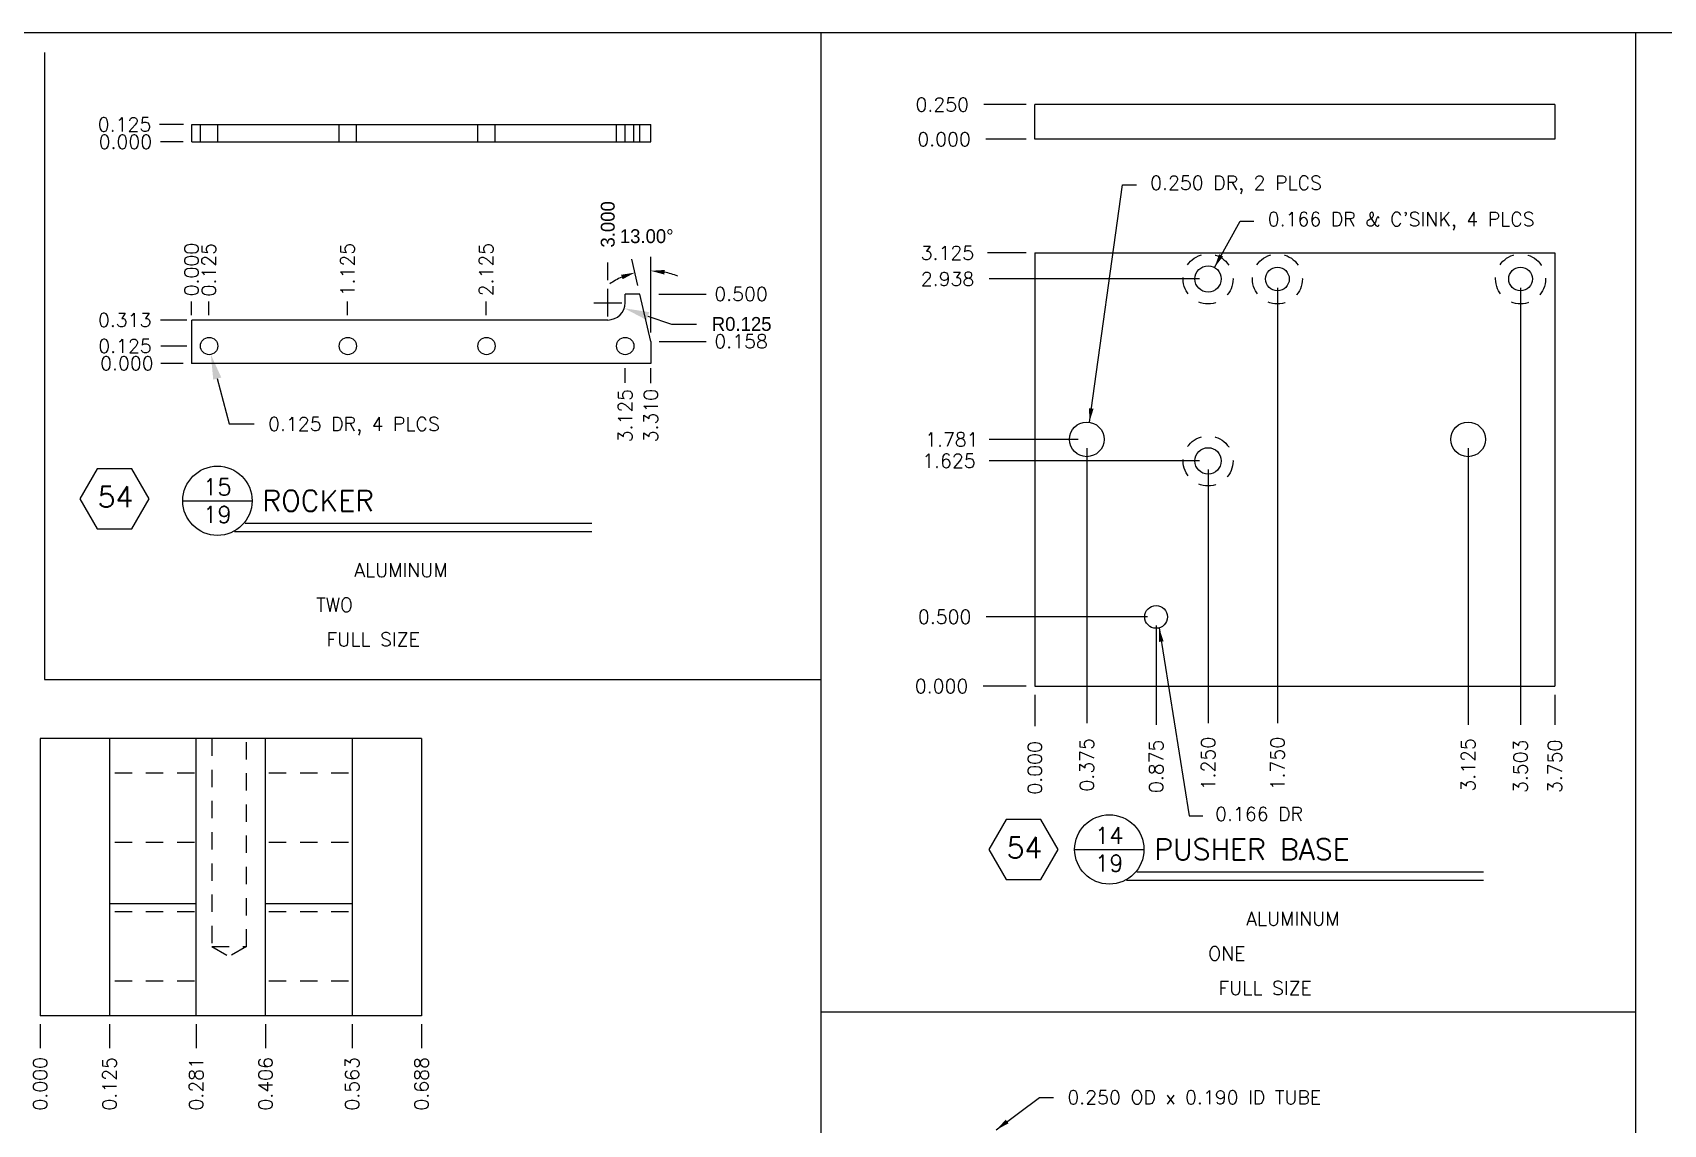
# Model space of a CAD drawing. Extents: x 0 to 33, y 0 to 24.
# Drawn here: x 10.04 to 21.8, y 13.13 to 21 of the extents above; entities that cross this region are included whole.
import ezdxf
from ezdxf.enums import TextEntityAlignment as Align

# ---------------------------------------------------------------- set-up
doc = ezdxf.new("R2010")
doc.units = 0
doc.header["$MEASUREMENT"] = 0
doc.linetypes.add('HIDDEN2', pattern=[0.1875, 0.125, -0.0625])
doc.layers.get('0').update_dxf_attribs({"linetype": 'CONTINUOUS'})
doc.layers.get('DEFPOINTS').update_dxf_attribs({"linetype": 'CONTINUOUS'})
for name, color, linetype in [('BORDER', 5, 'CONTINUOUS'), ('DIM', 1, 'CONTINUOUS'), ('HATCH', 2, 'CONTINUOUS'), ('HIDDEN2', 6, 'HIDDEN2'), ('OBJECT', 3, 'CONTINUOUS'), ('TEXT', 1, 'CONTINUOUS')]:
    doc.layers.add(name, color=color, linetype=linetype)
doc.styles.add('ROMANS', font='romans')
doc.styles.add('SIMPLEX', font='SIMPLEX')
doc.dimstyles.get("Standard").update_dxf_attribs({"dimtxt": 0.1, "dimasz": 0.18, "dimexe": 0.18, "dimexo": 0.063, "dimgap": 0.1, "dimtad": 0, "dimtih": 1, "dimtoh": 1, "dimdec": 3, "dimzin": 0, "dimdsep": 46, "dimtxsty": 'Standard', "dimcen": 0.1, "dimclrd": 1, "dimclre": 1, "dimclrt": 1, "dimadec": 0, "dimazin": 0, "dimtfac": 0.8, "dimtdec": 4, "dimtofl": 0, "dimtmove": 0, "dimatfit": 3, "dimfxl": 1, "dimtolj": 1, "dimtzin": 0, "dimarcsym": 0})
doc.dimstyles.new('STANDARD$2', dxfattribs={"dimtxt": 0.1, "dimasz": 0.1, "dimexe": 0.1, "dimexo": 0.063, "dimgap": 0.1, "dimtad": 0, "dimtih": 1, "dimtoh": 1, "dimdec": 0, "dimzin": 0, "dimdsep": 46, "dimtxsty": 'SIMPLEX', "dimcen": 0.05, "dimclrd": 1, "dimclre": 1, "dimclrt": 1, "dimadec": 0, "dimazin": 0, "dimtfac": 0.8, "dimtofl": 0, "dimtmove": 2, "dimatfit": 3, "dimfxl": 1, "dimtolj": 1, "dimtzin": 0, "dimarcsym": 0})
doc.dimstyles.new('STANDARD$6', dxfattribs={"dimtxt": 0.1, "dimasz": 0.1, "dimexe": 0.1, "dimexo": 0.063, "dimgap": 0.1, "dimtad": 0, "dimtih": 1, "dimtoh": 1, "dimdec": 3, "dimzin": 0, "dimdsep": 46, "dimtxsty": 'SIMPLEX', "dimcen": 0.05, "dimclrd": 1, "dimclre": 1, "dimclrt": 1, "dimadec": 0, "dimazin": 0, "dimtfac": 0.8, "dimtdec": 3, "dimtofl": 0, "dimtmove": 2, "dimatfit": 3, "dimfxl": 1, "dimtolj": 1, "dimtzin": 0, "dimarcsym": 0})
doc.dimstyles.new('STANDARD$7', dxfattribs={"dimtxt": 0.1, "dimasz": 0.1, "dimexe": 0.1, "dimexo": 0.063, "dimgap": 0.1, "dimtad": 0, "dimtih": 1, "dimtoh": 1, "dimdec": 3, "dimzin": 0, "dimdsep": 46, "dimtxsty": 'SIMPLEX', "dimcen": 0.05, "dimclrd": 1, "dimclre": 1, "dimclrt": 1, "dimadec": 0, "dimazin": 0, "dimtfac": 0.8, "dimtdec": 3, "dimtofl": 0, "dimtmove": 2, "dimatfit": 3, "dimfxl": 1, "dimtolj": 1, "dimtzin": 0, "dimarcsym": 0})

# ---------------------------------------------------------------- blocks, each defined once
blk = doc.blocks.new('*D1')
at = {"color": 1, "linetype": 'ByBlock', "transparency": 16777216}
for p, q in [((14.409, 19.176), (14.366, 19.366)), ((14.502, 18.836), (14.502, 19.382))]:
    blk.add_line(p, q, dxfattribs=at)
for start, end in [(114.2803, 125.5605), (67.4395, 78.7197)]:
    blk.add_arc((14.502, 18.773), 0.509, start, end, dxfattribs=at)
for points in [[(14.6, 19.255), (14.604, 19.288), (14.502, 19.282)], [(14.288, 19.253), (14.299, 19.221), (14.388, 19.269)]]:
    blk.add_solid(points, dxfattribs=at)
at = {"layer": 'DEFPOINTS', "color": 0, "linetype": 'ByBlock', "transparency": 16777216}
for p in [(14.426, 19.276), (14.424, 19.115), (14.502, 18.773), (14.502, 18.773), (14.502, 18.615)]:
    blk.add_point(p, dxfattribs=at)
at = {"color": 1, "linetype": 'ByBlock', "transparency": 16777216, "insert": (14.473, 19.531), "char_height": 0.1, "attachment_point": 5}
blk.add_mtext('\\A1;{13.00°}', dxfattribs=at)
blk = doc.blocks.new('*D3')
at = {"color": 1, "linetype": 'ByBlock', "transparency": 16777216}
for p, q in [((48.577, 18.948), (48.577, 19.148)), ((48.477, 19.048), (48.677, 19.048)), ((48.866, 18.951), (49.037, 18.894)), ((49.037, 18.894), (49.217, 18.894))]:
    blk.add_line(p, q, dxfattribs=at)
blk.add_solid([(48.876, 18.98), (48.857, 18.923), (48.695, 19.008)], dxfattribs=at)
at = {"layer": 'DEFPOINTS', "color": 0, "linetype": 'ByBlock', "transparency": 16777216}
for p in [(48.577, 19.048), (48.695, 19.008)]:
    blk.add_point(p, dxfattribs=at)
at = {"color": 1, "linetype": 'ByBlock', "transparency": 16777216, "insert": (49.542, 18.894), "char_height": 0.1, "attachment_point": 5}
blk.add_mtext('\\A1;{R0.125}', dxfattribs=at)
blk = doc.blocks.new('*D4')
at = {"color": 1, "linetype": 'ByBlock', "transparency": 16777216}
blk.add_line((48.577, 19.211), (48.577, 19.338), dxfattribs=at)
at = {"layer": 'DEFPOINTS', "color": 0, "linetype": 'ByBlock', "transparency": 16777216}
for p in [(48.577, 19.338), (48.577, 19.148), (45.577, 18.611)]:
    blk.add_point(p, dxfattribs=at)
at = {"color": 1, "linetype": 'ByBlock', "transparency": 16777216, "insert": (48.577, 19.613), "char_height": 0.1, "attachment_point": 5, "rotation": 90}
blk.add_mtext('\\A1;3.000', dxfattribs=at)
blk = doc.blocks.new('P-TITLE')
at = {"layer": 'OBJECT'}
for p, q in [((-1.562, -0.638), (-1.062, -0.638)), ((-1.113, -0.8), (1.387, -0.8)), ((1.387, -0.862), (-1.188, -0.862))]:
    blk.add_line(p, q, dxfattribs=at)
blk.add_circle((-1.312, -0.638), 0.25, dxfattribs=at)
at = {"layer": 'OBJECT', "style": 'ROMANS'}
for tag, p in [('NO.', (-1.312, -0.538)), ('PAGE', (-1.312, -0.738))]:
    blk.add_attdef(tag, text='', height=0.12, dxfattribs=at).set_placement(p, align=Align.MIDDLE)
for tag, p, height in [('DESCRIPTION', (-0.988, -0.712), 0.15), ('MATERIAL', (-0.325, -1.188), 0.1), ('#_REQUIRED', (-0.6, -1.438), 0.1), ('SCALE', (-0.525, -1.688), 0.1)]:
    blk.add_attdef(tag, p, '', height=height, dxfattribs=at)
at = {"layer": 'OBJECT', "style": 'ROMANS', "flags": 2}
for tag, p in [('MATERIAL:', (-1.163, -1.188)), ('REQD:', (-1.163, -1.438)), ('SCALE:', (-1.163, -1.688))]:
    blk.add_attdef(tag, p, '', height=0.1, dxfattribs=at)
blk = doc.blocks.new('*D28')
at = {"color": 1, "linetype": 'ByBlock', "transparency": 16777216}
blk.add_line((51.923, 3.788), (51.614, 3.788), dxfattribs=at)
at = {"layer": 'DEFPOINTS', "color": 0, "linetype": 'ByBlock', "transparency": 16777216}
for p in [(51.614, 3.788), (51.986, 3.788), (51.986, 3.788)]:
    blk.add_point(p, dxfattribs=at)
at = {"color": 1, "linetype": 'ByBlock', "transparency": 16777216, "insert": (51.314, 3.788), "char_height": 0.1, "attachment_point": 5, "style": 'SIMPLEX'}
blk.add_mtext('\\A1;0.000', dxfattribs=at)
blk = doc.blocks.new('*D29')
at = {"color": 1, "linetype": 'ByBlock', "transparency": 16777216}
blk.add_line((51.986, 3.725), (51.986, 3.499), dxfattribs=at)
at = {"layer": 'DEFPOINTS', "color": 0, "linetype": 'ByBlock', "transparency": 16777216}
for p in [(51.986, 3.788), (51.986, 3.788), (51.986, 3.499)]:
    blk.add_point(p, dxfattribs=at)
at = {"color": 1, "linetype": 'ByBlock', "transparency": 16777216, "insert": (51.986, 3.199), "char_height": 0.1, "attachment_point": 5, "rotation": 90, "style": 'SIMPLEX'}
blk.add_mtext('\\A1;0.000', dxfattribs=at)
blk = doc.blocks.new('*D30')
at = {"color": 1, "linetype": 'ByBlock', "transparency": 16777216}
blk.add_line((52.361, 5.505), (52.361, 3.521), dxfattribs=at)
at = {"layer": 'DEFPOINTS', "color": 0, "linetype": 'ByBlock', "transparency": 16777216}
for p in [(52.361, 5.568), (51.986, 3.788), (52.361, 3.521)]:
    blk.add_point(p, dxfattribs=at)
at = {"color": 1, "linetype": 'ByBlock', "transparency": 16777216, "insert": (52.361, 3.221), "char_height": 0.1, "attachment_point": 5, "rotation": 90, "style": 'SIMPLEX'}
blk.add_mtext('\\A1;0.375', dxfattribs=at)
blk = doc.blocks.new('*D31')
at = {"color": 1, "linetype": 'ByBlock', "transparency": 16777216}
blk.add_line((52.861, 4.225), (52.861, 3.51), dxfattribs=at)
at = {"layer": 'DEFPOINTS', "color": 0, "linetype": 'ByBlock', "transparency": 16777216}
for p in [(52.861, 4.288), (51.986, 3.788), (52.861, 3.51)]:
    blk.add_point(p, dxfattribs=at)
at = {"color": 1, "linetype": 'ByBlock', "transparency": 16777216, "insert": (52.861, 3.21), "char_height": 0.1, "attachment_point": 5, "rotation": 90, "style": 'SIMPLEX'}
blk.add_mtext('\\A1;0.875', dxfattribs=at)
blk = doc.blocks.new('*D32')
at = {"color": 1, "linetype": 'ByBlock', "transparency": 16777216}
blk.add_line((53.236, 5.35), (53.236, 3.521), dxfattribs=at)
at = {"layer": 'DEFPOINTS', "color": 0, "linetype": 'ByBlock', "transparency": 16777216}
for p in [(53.236, 5.413), (51.986, 3.788), (53.236, 3.521)]:
    blk.add_point(p, dxfattribs=at)
at = {"color": 1, "linetype": 'ByBlock', "transparency": 16777216, "insert": (53.236, 3.23), "char_height": 0.1, "attachment_point": 5, "rotation": 90, "style": 'SIMPLEX'}
blk.add_mtext('\\A1;1.250', dxfattribs=at)
blk = doc.blocks.new('*D33')
at = {"color": 1, "linetype": 'ByBlock', "transparency": 16777216}
blk.add_line((53.736, 6.662), (53.736, 3.521), dxfattribs=at)
at = {"layer": 'DEFPOINTS', "color": 0, "linetype": 'ByBlock', "transparency": 16777216}
for p in [(53.736, 6.725), (51.986, 3.788), (53.736, 3.521)]:
    blk.add_point(p, dxfattribs=at)
at = {"color": 1, "linetype": 'ByBlock', "transparency": 16777216, "insert": (53.736, 3.23), "char_height": 0.1, "attachment_point": 5, "rotation": 90, "style": 'SIMPLEX'}
blk.add_mtext('\\A1;1.750', dxfattribs=at)
blk = doc.blocks.new('*D34')
at = {"color": 1, "linetype": 'ByBlock', "transparency": 16777216}
blk.add_line((55.111, 5.505), (55.111, 3.51), dxfattribs=at)
at = {"layer": 'DEFPOINTS', "color": 0, "linetype": 'ByBlock', "transparency": 16777216}
for p in [(55.111, 5.568), (51.986, 3.788), (55.111, 3.51)]:
    blk.add_point(p, dxfattribs=at)
at = {"color": 1, "linetype": 'ByBlock', "transparency": 16777216, "insert": (55.111, 3.22), "char_height": 0.1, "attachment_point": 5, "rotation": 90, "style": 'SIMPLEX'}
blk.add_mtext('\\A1;3.125', dxfattribs=at)
blk = doc.blocks.new('*D35')
at = {"color": 1, "linetype": 'ByBlock', "transparency": 16777216}
blk.add_line((55.489, 6.662), (55.489, 3.51), dxfattribs=at)
at = {"layer": 'DEFPOINTS', "color": 0, "linetype": 'ByBlock', "transparency": 16777216}
for p in [(55.489, 6.725), (51.986, 3.788), (55.489, 3.51)]:
    blk.add_point(p, dxfattribs=at)
at = {"color": 1, "linetype": 'ByBlock', "transparency": 16777216, "insert": (55.489, 3.21), "char_height": 0.1, "attachment_point": 5, "rotation": 90, "style": 'SIMPLEX'}
blk.add_mtext('\\A1;3.503', dxfattribs=at)
blk = doc.blocks.new('*D36')
at = {"color": 1, "linetype": 'ByBlock', "transparency": 16777216}
blk.add_line((55.736, 3.725), (55.736, 3.51), dxfattribs=at)
at = {"layer": 'DEFPOINTS', "color": 0, "linetype": 'ByBlock', "transparency": 16777216}
for p in [(51.986, 3.788), (55.736, 3.788), (55.736, 3.51)]:
    blk.add_point(p, dxfattribs=at)
at = {"color": 1, "linetype": 'ByBlock', "transparency": 16777216, "insert": (55.736, 3.21), "char_height": 0.1, "attachment_point": 5, "rotation": 90, "style": 'SIMPLEX'}
blk.add_mtext('\\A1;3.750', dxfattribs=at)
blk = doc.blocks.new('*D37')
at = {"color": 1, "linetype": 'ByBlock', "transparency": 16777216}
blk.add_line((52.798, 4.288), (51.636, 4.288), dxfattribs=at)
at = {"layer": 'DEFPOINTS', "color": 0, "linetype": 'ByBlock', "transparency": 16777216}
for p in [(51.636, 4.288), (52.861, 4.288), (51.986, 3.788)]:
    blk.add_point(p, dxfattribs=at)
at = {"color": 1, "linetype": 'ByBlock', "transparency": 16777216, "insert": (51.336, 4.288), "char_height": 0.1, "attachment_point": 5, "style": 'SIMPLEX'}
blk.add_mtext('\\A1;0.500', dxfattribs=at)
blk = doc.blocks.new('*D38')
at = {"color": 1, "linetype": 'ByBlock', "transparency": 16777216}
blk.add_line((53.173, 5.413), (51.657, 5.413), dxfattribs=at)
at = {"layer": 'DEFPOINTS', "color": 0, "linetype": 'ByBlock', "transparency": 16777216}
for p in [(51.657, 5.413), (53.236, 5.413), (51.986, 3.788)]:
    blk.add_point(p, dxfattribs=at)
at = {"color": 1, "linetype": 'ByBlock', "transparency": 16777216, "insert": (51.367, 5.413), "char_height": 0.1, "attachment_point": 5, "style": 'SIMPLEX'}
blk.add_mtext('\\A1;1.625', dxfattribs=at)
blk = doc.blocks.new('*D39')
at = {"color": 1, "linetype": 'ByBlock', "transparency": 16777216}
blk.add_line((52.298, 5.568), (51.657, 5.568), dxfattribs=at)
at = {"layer": 'DEFPOINTS', "color": 0, "linetype": 'ByBlock', "transparency": 16777216}
for p in [(51.657, 5.568), (52.361, 5.568), (51.986, 3.788)]:
    blk.add_point(p, dxfattribs=at)
at = {"color": 1, "linetype": 'ByBlock', "transparency": 16777216, "insert": (51.388, 5.568), "char_height": 0.1, "attachment_point": 5, "style": 'SIMPLEX'}
blk.add_mtext('\\A1;1.781', dxfattribs=at)
blk = doc.blocks.new('*D40')
at = {"color": 1, "linetype": 'ByBlock', "transparency": 16777216}
blk.add_line((53.173, 6.725), (51.657, 6.725), dxfattribs=at)
at = {"layer": 'DEFPOINTS', "color": 0, "linetype": 'ByBlock', "transparency": 16777216}
for p in [(51.657, 6.725), (53.236, 6.725), (51.986, 3.788)]:
    blk.add_point(p, dxfattribs=at)
at = {"color": 1, "linetype": 'ByBlock', "transparency": 16777216, "insert": (51.357, 6.725), "char_height": 0.1, "attachment_point": 5, "style": 'SIMPLEX'}
blk.add_mtext('\\A1;2.938', dxfattribs=at)
blk = doc.blocks.new('*D41')
at = {"color": 1, "linetype": 'ByBlock', "transparency": 16777216}
blk.add_line((51.923, 6.913), (51.646, 6.913), dxfattribs=at)
at = {"layer": 'DEFPOINTS', "color": 0, "linetype": 'ByBlock', "transparency": 16777216}
for p in [(51.646, 6.913), (51.986, 6.913), (51.986, 3.788)]:
    blk.add_point(p, dxfattribs=at)
at = {"color": 1, "linetype": 'ByBlock', "transparency": 16777216, "insert": (51.356, 6.913), "char_height": 0.1, "attachment_point": 5, "style": 'SIMPLEX'}
blk.add_mtext('\\A1;3.125', dxfattribs=at)
blk = doc.blocks.new('*D42')
at = {"color": 1, "linetype": 'ByBlock', "transparency": 16777216}
blk.add_line((51.923, 7.941), (51.632, 7.941), dxfattribs=at)
at = {"layer": 'DEFPOINTS', "color": 0, "linetype": 'ByBlock', "transparency": 16777216}
for p in [(51.632, 7.941), (51.986, 7.941), (51.986, 7.941)]:
    blk.add_point(p, dxfattribs=at)
at = {"color": 1, "linetype": 'ByBlock', "transparency": 16777216, "insert": (51.332, 7.941), "char_height": 0.1, "attachment_point": 5, "style": 'SIMPLEX'}
blk.add_mtext('\\A1;0.000', dxfattribs=at)
blk = doc.blocks.new('*D43')
at = {"color": 1, "linetype": 'ByBlock', "transparency": 16777216}
blk.add_line((51.923, 8.191), (51.619, 8.191), dxfattribs=at)
at = {"layer": 'DEFPOINTS', "color": 0, "linetype": 'ByBlock', "transparency": 16777216}
for p in [(51.619, 8.191), (51.986, 8.191), (51.986, 7.941)]:
    blk.add_point(p, dxfattribs=at)
at = {"color": 1, "linetype": 'ByBlock', "transparency": 16777216, "insert": (51.319, 8.191), "char_height": 0.1, "attachment_point": 5, "style": 'SIMPLEX'}
blk.add_mtext('\\A1;0.250', dxfattribs=at)

msp = doc.modelspace()

# ---------------------------------------------------------------- linework, layer by layer
at = {"layer": 'BORDER'}
for p, q in [((0, 21), (33, 21)), ((15.72841, 21), (15.72841, 0)), ((21.60365, 21), (21.60365, 2.83598)), ((10.12983, 20.85536), (10.12983, 16.335)), ((10.12983, 16.335), (15.72841, 16.335)), ((15.72841, 13.93741), (21.60365, 13.93741))]:
    msp.add_line(p, q, dxfattribs=at)
at = {"layer": 'DIM'}
for p, q in [((11.13347, 20.33681), (10.96032, 20.33681)), ((11.13052, 20.21181), (10.96642, 20.21181)), ((11.19052, 18.96149), (11.19052, 19.06148)), ((11.31574, 18.96203), (11.31574, 19.06148)), ((12.31574, 18.96203), (12.31574, 19.06148)), ((13.31574, 18.96203), (13.31574, 19.06148)), ((14.56067, 19.11453), (14.90073, 19.11453)), ((11.15575, 18.92703), (10.96777, 18.92703)), ((11.15775, 18.73953), (10.96977, 18.73953)), ((14.56246, 18.77296), (14.90073, 18.77296)), ((11.13052, 18.61453), (10.96977, 18.61453)), ((14.31774, 18.4745), (14.31774, 18.58069)), ((14.50245, 18.47083), (14.50245, 18.58069)), ((10.09967, 13.8479), (10.09967, 13.67617)), ((10.59967, 13.8479), (10.59967, 13.67617)), ((11.22467, 13.8479), (11.22467, 13.67617)), ((11.72467, 13.8479), (11.72467, 13.67617)), ((12.34967, 13.8479), (12.34967, 13.67617)), ((12.84967, 13.8479), (12.84967, 13.67617))]:
    msp.add_line(p, q, dxfattribs=at)
at = {"layer": 'HATCH'}
for points in [[(10.51089, 17.85354), (10.38589, 17.63704), (10.51089, 17.42053), (10.76089, 17.42053), (10.88589, 17.63704), (10.76089, 17.85354)], [(17.06552, 15.32368), (16.94052, 15.10718), (17.06552, 14.89067), (17.31552, 14.89067), (17.44052, 15.10718), (17.31552, 15.32368)]]:
    msp.add_lwpolyline(points, close=True, dxfattribs=at)
at = {"layer": 'HIDDEN2'}
for p, q in [((11.25524, 20.21181), (11.25524, 20.33681)), ((11.38024, 20.21181), (11.38024, 20.33681)), ((12.25524, 20.21181), (12.25524, 20.33681)), ((12.38024, 20.21181), (12.38024, 20.33681)), ((13.25524, 20.21181), (13.25524, 20.33681)), ((13.38024, 20.21181), (13.38024, 20.33681)), ((14.25524, 20.21181), (14.25524, 20.33681)), ((14.38024, 20.21181), (14.38024, 20.33681)), ((11.33667, 15.9079), (11.33667, 14.4079)), ((11.58667, 14.4079), (11.58667, 15.9079)), ((11.21167, 15.6579), (10.59967, 15.6579)), ((12.32367, 15.6579), (11.71167, 15.6579)), ((11.21167, 15.1579), (10.59967, 15.1579)), ((12.32367, 15.1579), (11.71167, 15.1579)), ((11.21167, 14.6579), (10.59967, 14.6579)), ((12.32367, 14.6579), (11.71167, 14.6579)), ((11.33667, 14.4079), (11.58667, 14.4079)), ((11.33667, 14.4079), (11.46167, 14.33573)), ((11.58667, 14.4079), (11.46167, 14.33573)), ((11.21167, 14.1579), (10.59967, 14.1579)), ((12.32367, 14.1579), (11.71167, 14.1579))]:
    msp.add_line(p, q, dxfattribs=at)
for centre in [(18.52101, 19.22309), (19.02101, 19.22309), (20.77448, 19.22309), (18.52101, 17.91094)]:
    msp.add_circle(centre, 0.18, dxfattribs=at)
at = {"layer": 'OBJECT'}
for p, q in [((21.02101, 20.48028), (17.27101, 20.48028)), ((17.27101, 20.23028), (17.27101, 20.48028)), ((21.02101, 20.48028), (21.02101, 20.23028)), ((11.19252, 20.33681), (14.50245, 20.33681)), ((11.19252, 20.21181), (11.19252, 20.33681)), ((14.31774, 20.21181), (14.31774, 20.33681)), ((14.42359, 20.21181), (14.42359, 20.33681)), ((14.50245, 20.21181), (14.50245, 20.33681)), ((21.02101, 20.23028), (17.27101, 20.23028)), ((11.19252, 20.21181), (14.50245, 20.21181)), ((17.27101, 19.41059), (17.27101, 16.28559)), ((17.27101, 19.41059), (21.02101, 19.41059)), ((21.02101, 19.41059), (21.02101, 16.28559)), ((14.42359, 19.11453), (14.31752, 19.11453)), ((14.31752, 19.05203), (14.31752, 19.11453)), ((14.50245, 18.77296), (14.42359, 19.11453)), ((14.19274, 18.92703), (11.19252, 18.92703)), ((11.19252, 18.61453), (11.19252, 18.92703)), ((14.50245, 18.77296), (14.50245, 18.61453)), ((14.50245, 18.61453), (11.19052, 18.61453)), ((17.27101, 16.28559), (21.02101, 16.28559)), ((12.84967, 15.9079), (10.09967, 15.9079)), ((10.09967, 15.9079), (10.09967, 13.9079)), ((10.59967, 15.9079), (10.59967, 13.9079)), ((11.22467, 13.9079), (11.22467, 15.9079)), ((11.72467, 13.9079), (11.72467, 15.9079)), ((12.34967, 15.9079), (12.34967, 13.9079)), ((12.84967, 15.9079), (12.84967, 13.9079)), ((11.22467, 14.71615), (10.59967, 14.71615)), ((12.34967, 14.71615), (11.72467, 14.71615)), ((12.84967, 13.9079), (10.09967, 13.9079))]:
    msp.add_line(p, q, dxfattribs=at)
at = {"layer": 'OBJECT', "color": 1}
for p, q in [((11.37619, 18.50427), (11.4631, 18.17725)), ((11.4631, 18.17725), (11.6431, 18.17725))]:
    msp.add_line(p, q, dxfattribs=at)
at = {"layer": 'OBJECT'}
for centre, radius in [((18.52101, 19.22309), 0.095), ((19.02101, 19.22309), 0.08547), ((20.77448, 19.22309), 0.08547), ((11.31774, 18.73953), 0.0625), ((12.31774, 18.73953), 0.0625), ((13.31774, 18.73953), 0.0625), ((14.31774, 18.73953), 0.0625), ((17.64601, 18.06631), 0.125), ((20.39601, 18.06631), 0.125), ((18.52101, 17.91094), 0.095), ((18.14601, 16.78559), 0.082)]:
    msp.add_circle(centre, radius, dxfattribs=at)
msp.add_arc((14.19252, 19.05203), 0.125, 270, 360, dxfattribs=at)
at = {"layer": 'OBJECT', "color": 1}
msp.add_solid([(11.3472, 18.49657), (11.40518, 18.51198), (11.32996, 18.67823)], dxfattribs=at)

# ---------------------------------------------------------------- block references
at = {"layer": 'DIM'}
ref = msp.add_blockref('P-TITLE', (12.68934, 18.261), dxfattribs=at)
ref.add_attrib('SCALE', 'FULL SIZE', (12.16434, 16.5735), dxfattribs={"layer": 'OBJECT', "height": 0.1, "style": 'ROMANS'})
ref.add_attrib('#_REQUIRED', 'TWO', (12.08934, 16.82302), dxfattribs={"layer": 'OBJECT', "height": 0.1, "style": 'ROMANS'})
ref.add_attrib('MATERIAL', 'ALUMINUM', (12.36434, 17.0735), dxfattribs={"layer": 'OBJECT', "height": 0.1, "style": 'ROMANS'})
ref.add_attrib('NO.', '15', dxfattribs={"layer": 'OBJECT', "height": 0.12, "style": 'ROMANS'}).set_placement((11.37684, 17.7235), align=Align.MIDDLE)
ref.add_attrib('DESCRIPTION', 'ROCKER', (11.70184, 17.5485), dxfattribs={"layer": 'OBJECT', "height": 0.15, "style": 'ROMANS'})
ref.add_attrib('PAGE', '19', dxfattribs={"layer": 'OBJECT', "height": 0.12, "style": 'ROMANS'}).set_placement((11.37684, 17.5235), align=Align.MIDDLE)
ref = msp.add_blockref('P-TITLE', (19.12097, 15.74642), dxfattribs=at)
ref.add_attrib('SCALE', 'FULL SIZE', (18.59597, 14.05892), dxfattribs={"layer": 'OBJECT', "height": 0.1, "style": 'ROMANS'})
ref.add_attrib('#_REQUIRED', 'ONE', (18.52097, 14.30844), dxfattribs={"layer": 'OBJECT', "height": 0.1, "style": 'ROMANS'})
ref.add_attrib('MATERIAL', 'ALUMINUM', (18.79597, 14.55892), dxfattribs={"layer": 'OBJECT', "height": 0.1, "style": 'ROMANS'})
ref.add_attrib('NO.', '14', dxfattribs={"layer": 'OBJECT', "height": 0.12, "style": 'ROMANS'}).set_placement((17.80847, 15.20892), align=Align.MIDDLE)
ref.add_attrib('DESCRIPTION', 'PUSHER BASE', (18.13347, 15.03392), dxfattribs={"layer": 'OBJECT', "height": 0.15, "style": 'ROMANS'})
ref.add_attrib('PAGE', '19', dxfattribs={"layer": 'OBJECT', "height": 0.12, "style": 'ROMANS'}).set_placement((17.80847, 15.00892), align=Align.MIDDLE)

# ---------------------------------------------------------------- texts
at = {"layer": 'DIM', "style": 'SIMPLEX'}
for s, p in [('0.125', (10.90033, 20.28682)), ('0.000', (10.90643, 20.16182)), ('0.313', (10.90168, 18.87703)), ('0.125', (10.90368, 18.68953)), ('0.000', (10.9176, 18.56453))]:
    msp.add_text(s, height=0.1, dxfattribs=at).set_placement(p, align=Align.RIGHT)
for s, p in [('0.000', (11.24053, 19.098)), ('0.125', (11.36575, 19.09671)), ('1.125', (12.36575, 19.098)), ('2.125', (13.36575, 19.098)), ('3.125', (14.36775, 18.04423)), ('3.310', (14.55245, 18.04423))]:
    msp.add_text(s, height=0.1, rotation=90, dxfattribs=at).set_placement(p)
for s, p in [('0.500', (14.96073, 19.06453)), ('0.158', (14.96073, 18.72297))]:
    msp.add_text(s, height=0.1, dxfattribs=at).set_placement(p)
for s, p in [('0.000', (10.14967, 13.61105)), ('0.125', (10.64967, 13.61105)), ('0.281', (11.27467, 13.61105)), ('0.406', (11.77467, 13.61105)), ('0.563', (12.39967, 13.61105)), ('0.688', (12.89967, 13.61105))]:
    msp.add_text(s, height=0.1, rotation=90, dxfattribs=at).set_placement(p, align=Align.RIGHT)
at = {"layer": 'HATCH', "style": 'SIMPLEX'}
for p in [(10.5132, 17.57616), (17.06784, 15.0463)]:
    msp.add_text('54', height=0.15, dxfattribs=at).set_placement(p)
at = {"layer": 'OBJECT', "color": 1, "style": 'SIMPLEX'}
msp.add_text('0.125 DR, 4 PLCS', height=0.1, dxfattribs=at).set_placement((11.7431, 18.17725), align=Align.MIDDLE_LEFT)
at = {"layer": 'OBJECT', "color": 1, "char_height": 0.1, "attachment_point": 4, "style": 'SIMPLEX'}
for s, insert in [('{0.250 DR, 2 PLCS}', (18.10385, 19.90143)), ("{0.166 DR & C'SINK, 4 PLCS}", (18.95154, 19.63946)), ('{0.166 DR}', (18.57204, 15.3642))]:
    msp.add_mtext(s, dxfattribs=dict(at, insert=insert))
at = {"layer": 'TEXT', "color": 1, "insert": (17.5066, 13.32045), "char_height": 0.1, "attachment_point": 4, "style": 'SIMPLEX'}
msp.add_mtext('{0.250 OD x 0.190 ID TUBE}', dxfattribs=at)

# ---------------------------------------------------------------- dimensions: what is measured, and where the dimension line sits
at = {"layer": 'DIM'}
dim = msp.add_radius_dim(center=(14.19252, 19.05203), mpoint=(14.31107, 19.01239), text='{R0.125}', dimstyle='Standard', override={"dimdec": 4, "dimtxsty": 'Standard', "dimtdec": 4}, dxfattribs=at)
dim.commit()
dim.dimension.update_dxf_attribs({"geometry": '*D3', "text_midpoint": (15.15749, 18.89824), "insert": (-34.38438, 0.00392)})
at = {"layer": 'OBJECT'}
for feature_location, offset, dtype, origin, picture, middle, set_off in [((17.27101, 20.48028), (-0.36699, 0), 0, (17.27101, 20.23028), '*D43', (16.60402, 20.48028), (-34.71457, 12.28962)), ((17.2710133441, 20.2302783783), (-0.3536695892, 0), 0, (17.2710133441, 20.2302783783), '*D42', (16.6173437549, 20.2302783783), (-34.7145708697, 12.2896233579)), ((17.27101, 19.41059), (-0.33916, 0), 0, (17.27101, 16.28559), '*D41', (16.64137, 19.41059), (-34.71457, 12.49787)), ((18.5210133441, 19.2230855603), (-1.5783647692, 0), 0, (17.2710133441, 16.2855855603), '*D40', (16.6426485749, 19.2230855603), (-34.7145708697, 12.4978683698)), ((19.02101, 19.22309), (0, -3.2043), 1, (17.27101, 16.28559), '*D33', (19.02101, 15.7283), (-34.71457, 12.49787)), ((20.77448, 19.22309), (0, -3.2151), 1, (17.27101, 16.28559), '*D35', (20.77448, 15.70799), (-34.71457, 12.49787)), ((17.64601, 18.06631), (-0.70336, 0), 0, (17.27101, 16.28559), '*D39', (16.6736, 18.06631), (-34.71457, 12.49787)), ((17.64601, 18.06631), (0, -2.04753), 1, (17.27101, 16.28559), '*D30', (17.64601, 15.71878), (-34.71457, 12.49787)), ((20.39601, 18.06631), (0, -2.05832), 1, (17.27101, 16.28559), '*D34', (20.39601, 15.71751), (-34.71457, 12.49787)), ((18.52101, 17.91094), (-1.57836, 0), 0, (17.27101, 16.28559), '*D38', (16.65217, 17.91094), (-34.71457, 12.49787)), ((18.52101, 17.91094), (0, -1.89215), 1, (17.27101, 16.28559), '*D32', (18.52101, 15.7283), (-34.71457, 12.49787)), ((18.14601, 16.78559), (-1.22496, 0), 0, (17.27101, 16.28559), '*D37', (16.62105, 16.78559), (-34.71457, 12.49787)), ((18.14601, 16.78559), (0, -0.7776), 1, (17.27101, 16.28559), '*D31', (18.14601, 15.70799), (-34.71457, 12.49787)), ((17.2710133441, 16.2855855603), (0, -0.2883876024), 1, (17.2710133441, 16.2855855603), '*D29', (17.2710133441, 15.6971979579), (-34.7145708697, 12.4978683698)), ((21.02101, 16.28559), (0, -0.2776), 1, (17.27101, 16.28559), '*D36', (21.02101, 15.70799), (-34.71457, 12.49787))]:
    dim = msp.add_ordinate_dim(feature_location=feature_location, offset=offset, dtype=dtype, origin=origin, dimstyle='STANDARD$6', dxfattribs=at)
    dim.commit()
    dim.dimension.update_dxf_attribs({"geometry": picture, "text_midpoint": middle, "insert": set_off})
for feature_location, offset, dtype, origin, override, picture, middle, set_off in [((14.19252, 19.15203), (0, 0.19009), 1, (11.19252, 18.61453), {"dimtxsty": 'Standard', "dimtdec": 4, "dimtmove": 0}, '*D4', (14.19252, 19.61712), (-34.38438, 0.00392)), ((17.2710133441, 16.2855855603), (-0.3715606647, 0), 0, (17.2710133441, 16.2855855603), {"dimlfac": 0.25}, '*D28', (16.5994526793, 16.2855855603), (-34.7145708697, 12.4978683698))]:
    dim = msp.add_ordinate_dim(feature_location=feature_location, offset=offset, dtype=dtype, origin=origin, dimstyle='STANDARD$6', override=override, dxfattribs=at)
    dim.commit()
    dim.dimension.update_dxf_attribs({"geometry": picture, "text_midpoint": middle, "insert": set_off})
dim = msp.add_angular_dim_2l(base=(14.48332, 19.28135), line1=((14.50245, 18.77296), (14.42359, 19.11453)), line2=((14.50245, 18.77296), (14.50245, 18.61453)), text='{13.00%%d}', dimstyle='STANDARD$2', override={"dimdec": 4, "dimtxsty": 'Standard', "dimadec": 4, "dimtdec": 4, "dimtmove": 0}, dxfattribs=at)
dim.commit()
dim.dimension.update_dxf_attribs({"geometry": '*D1', "text_midpoint": (14.47278, 19.53082), "dimtype": 162})

# ---------------------------------------------------------------- leaders
at = {"layer": 'OBJECT', "color": 1, "annotation_type": 0, "has_hookline": 1, "hookline_direction": 0}
for points in [[(17.66515, 18.18984), (17.90385, 19.90143), (18.00385, 19.90143)], [(18.56682, 19.30631), (18.75154, 19.63946), (18.85154, 19.63946)], [(18.16785, 16.70655), (18.38404, 15.35021), (18.48404, 15.35021)]]:
    msp.add_leader(points, dimstyle='STANDARD$7', dxfattribs=at)
at = {"layer": 'TEXT', "color": 1, "annotation_type": 0, "has_hookline": 1, "hookline_direction": 0}
msp.add_leader([(16.9921, 13.0858), (17.3066, 13.32045), (17.4066, 13.32045)], dimstyle='STANDARD$7', dxfattribs=at)

doc.saveas('drawing.dxf')
